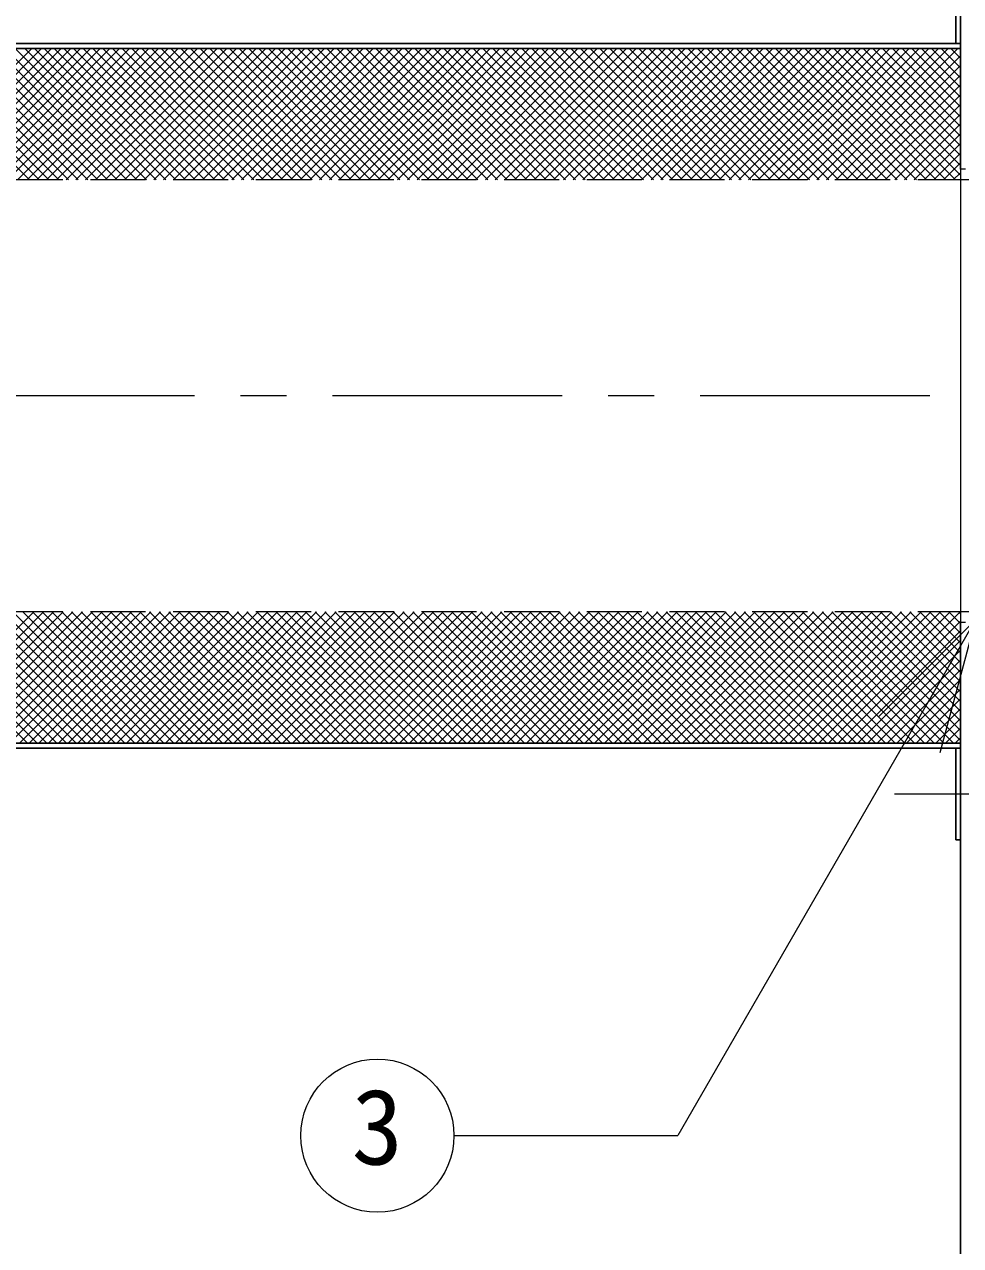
# Model space of a CAD drawing. Units: millimetres at full size, sheet at 1:15; details may follow other scales. Extents: x -3171 to 2904, y -2098 to 2117.
# Drawn here: x -2160.9 to -1855.4, y -987.9 to -589.2 of the extents above; entities that cross this region are included whole.
import ezdxf
from ezdxf.enums import TextEntityAlignment as Align

# ---------------------------------------------------------------- set-up
doc = ezdxf.new("R2010")
doc.units = ezdxf.units.MM
doc.header["$LTSCALE"] = 15
doc.linetypes.add('CHAIN1', pattern=[8, 5, -1, 1, -1])
doc.linetypes.add('DASHED1', pattern=[1.8, 1.2, -0.6])
doc.layers.add('0-0_ﾚｲﾔ1', color=4, linetype='Continuous', lineweight=9)
doc.styles.add('ＭＳ ゴシック', font='')
doc.styles.get('ＭＳ ゴシック').set_extended_font_data('MS Gothic')

msp = doc.modelspace()

# ---------------------------------------------------------------- linework, layer by layer
at = {"layer": '0-0_ﾚｲﾔ1', "color": 5, "lineweight": 25}
for p, q in [((-1855.38, -365.85), (-1855.38, -636.45)), ((-1856.98, -565.45), (-1856.98, -595.45)), ((-1855.38, -595.45), (-2455.38, -595.45)), ((-1855.38, -597.05), (-2453.78, -597.05)), ((-1855.38, -1319.65), (-1855.38, -784.45)), ((-1855.38, -823.85), (-2453.78, -823.85)), ((-1855.38, -825.45), (-2455.38, -825.45)), ((-1856.98, -825.45), (-1856.98, -855.45)), ((-1855.38, -855.45), (-1856.98, -855.45))]:
    msp.add_line(p, q, dxfattribs=at)
at = {"layer": '0-0_ﾚｲﾔ1'}
for p, q in [((-2202.19, -597.05), (-2159.29, -639.95)), ((-2201.4, -639.95), (-2158.5, -597.05)), ((-2199, -597.05), (-2156.1, -639.95)), ((-2198.22, -639.95), (-2155.32, -597.05)), ((-2195.82, -597.05), (-2152.92, -639.95)), ((-2195.04, -639.95), (-2152.14, -597.05)), ((-2192.64, -597.05), (-2149.74, -639.95)), ((-2191.86, -639.95), (-2148.96, -597.05)), ((-2189.46, -597.05), (-2146.56, -639.95)), ((-2188.68, -639.95), (-2145.78, -597.05)), ((-2186.28, -597.05), (-2143.38, -639.95)), ((-2185.49, -639.95), (-2142.59, -597.05)), ((-2183.09, -597.05), (-2140.19, -639.95)), ((-2182.31, -639.95), (-2139.41, -597.05)), ((-2179.91, -597.05), (-2137.01, -639.95)), ((-2179.13, -639.95), (-2136.23, -597.05)), ((-2176.73, -597.05), (-2133.83, -639.95)), ((-2175.95, -639.95), (-2133.05, -597.05)), ((-2173.55, -597.05), (-2130.65, -639.95)), ((-2172.77, -639.95), (-2129.87, -597.05)), ((-2170.37, -597.05), (-2127.47, -639.95)), ((-2169.58, -639.95), (-2126.68, -597.05)), ((-2167.18, -597.05), (-2124.28, -639.95)), ((-2166.4, -639.95), (-2123.5, -597.05)), ((-2164, -597.05), (-2121.1, -639.95)), ((-2163.22, -639.95), (-2120.32, -597.05)), ((-2160.82, -597.05), (-2117.92, -639.95)), ((-2160.04, -639.95), (-2117.14, -597.05)), ((-2157.64, -597.05), (-2114.74, -639.95)), ((-2156.86, -639.95), (-2113.96, -597.05)), ((-2154.46, -597.05), (-2111.56, -639.95)), ((-2153.67, -639.95), (-2110.77, -597.05)), ((-2151.27, -597.05), (-2108.37, -639.95)), ((-2150.49, -639.95), (-2107.59, -597.05)), ((-2148.09, -597.05), (-2105.19, -639.95)), ((-2147.31, -639.95), (-2104.41, -597.05)), ((-2144.91, -597.05), (-2102.01, -639.95)), ((-2144.13, -639.95), (-2101.23, -597.05)), ((-2141.73, -597.05), (-2098.83, -639.95)), ((-2140.95, -639.95), (-2098.05, -597.05)), ((-2138.55, -597.05), (-2095.65, -639.95)), ((-2137.76, -639.95), (-2094.86, -597.05)), ((-2135.36, -597.05), (-2092.46, -639.95)), ((-2134.58, -639.95), (-2091.68, -597.05)), ((-2132.18, -597.05), (-2089.28, -639.95)), ((-2131.4, -639.95), (-2088.5, -597.05)), ((-2129, -597.05), (-2086.1, -639.95)), ((-2128.22, -639.95), (-2085.32, -597.05)), ((-2125.82, -597.05), (-2082.92, -639.95)), ((-2125.04, -639.95), (-2082.14, -597.05)), ((-2122.64, -597.05), (-2079.74, -639.95)), ((-2121.85, -639.95), (-2078.95, -597.05)), ((-2119.45, -597.05), (-2076.55, -639.95)), ((-2118.67, -639.95), (-2075.77, -597.05)), ((-2116.27, -597.05), (-2073.37, -639.95)), ((-2115.49, -639.95), (-2072.59, -597.05)), ((-2113.09, -597.05), (-2070.19, -639.95)), ((-2112.31, -639.95), (-2069.41, -597.05)), ((-2109.91, -597.05), (-2067.01, -639.95)), ((-2109.13, -639.95), (-2066.23, -597.05)), ((-2106.73, -597.05), (-2063.83, -639.95)), ((-2105.94, -639.95), (-2063.04, -597.05)), ((-2103.54, -597.05), (-2060.64, -639.95)), ((-2102.76, -639.95), (-2059.86, -597.05)), ((-2100.36, -597.05), (-2057.46, -639.95)), ((-2099.58, -639.95), (-2056.68, -597.05)), ((-2097.18, -597.05), (-2054.28, -639.95)), ((-2096.4, -639.95), (-2053.5, -597.05)), ((-2094, -597.05), (-2051.1, -639.95)), ((-2093.22, -639.95), (-2050.32, -597.05)), ((-2090.82, -597.05), (-2047.92, -639.95)), ((-2090.03, -639.95), (-2047.13, -597.05)), ((-2087.63, -597.05), (-2044.73, -639.95)), ((-2086.85, -639.95), (-2043.95, -597.05)), ((-2084.45, -597.05), (-2041.55, -639.95)), ((-2083.67, -639.95), (-2040.77, -597.05)), ((-2081.27, -597.05), (-2038.37, -639.95)), ((-2080.49, -639.95), (-2037.59, -597.05)), ((-2078.09, -597.05), (-2035.19, -639.95)), ((-2077.31, -639.95), (-2034.41, -597.05)), ((-2074.91, -597.05), (-2032.01, -639.95)), ((-2074.12, -639.95), (-2031.22, -597.05)), ((-2071.72, -597.05), (-2028.82, -639.95)), ((-2070.94, -639.95), (-2028.04, -597.05)), ((-2068.54, -597.05), (-2025.64, -639.95)), ((-2067.76, -639.95), (-2024.86, -597.05)), ((-2065.36, -597.05), (-2022.46, -639.95)), ((-2064.58, -639.95), (-2021.68, -597.05)), ((-2062.18, -597.05), (-2019.28, -639.95)), ((-2061.4, -639.95), (-2018.5, -597.05)), ((-2059, -597.05), (-2016.1, -639.95)), ((-2058.22, -639.95), (-2015.32, -597.05)), ((-2055.81, -597.05), (-2012.91, -639.95)), ((-2055.03, -639.95), (-2012.13, -597.05)), ((-2052.63, -597.05), (-2009.73, -639.95)), ((-2051.85, -639.95), (-2008.95, -597.05)), ((-2049.45, -597.05), (-2006.55, -639.95)), ((-2048.67, -639.95), (-2005.77, -597.05)), ((-2046.27, -597.05), (-2003.37, -639.95)), ((-2045.49, -639.95), (-2002.59, -597.05)), ((-2043.09, -597.05), (-2000.19, -639.95)), ((-2042.31, -639.95), (-1999.41, -597.05)), ((-2039.9, -597.05), (-1997, -639.95)), ((-2039.12, -639.95), (-1996.22, -597.05)), ((-2036.72, -597.05), (-1993.82, -639.95)), ((-2035.94, -639.95), (-1993.04, -597.05)), ((-2033.54, -597.05), (-1990.64, -639.95)), ((-2032.76, -639.95), (-1989.86, -597.05)), ((-2030.36, -597.05), (-1987.46, -639.95)), ((-2029.58, -639.95), (-1986.68, -597.05)), ((-2027.18, -597.05), (-1984.28, -639.95)), ((-2026.4, -639.95), (-1983.5, -597.05)), ((-2023.99, -597.05), (-1981.09, -639.95)), ((-2023.21, -639.95), (-1980.31, -597.05)), ((-2020.81, -597.05), (-1977.91, -639.95)), ((-2020.03, -639.95), (-1977.13, -597.05)), ((-2017.63, -597.05), (-1974.73, -639.95)), ((-2016.85, -639.95), (-1973.95, -597.05)), ((-2014.45, -597.05), (-1971.55, -639.95)), ((-2013.67, -639.95), (-1970.77, -597.05)), ((-2011.27, -597.05), (-1968.37, -639.95)), ((-2010.49, -639.95), (-1967.59, -597.05)), ((-2008.08, -597.05), (-1965.18, -639.95)), ((-2007.3, -639.95), (-1964.4, -597.05)), ((-2004.9, -597.05), (-1962, -639.95)), ((-2004.12, -639.95), (-1961.22, -597.05)), ((-2001.72, -597.05), (-1958.82, -639.95)), ((-2000.94, -639.95), (-1958.04, -597.05)), ((-1998.54, -597.05), (-1955.64, -639.95)), ((-1997.76, -639.95), (-1954.86, -597.05)), ((-1995.36, -597.05), (-1952.46, -639.95)), ((-1994.58, -639.95), (-1951.68, -597.05)), ((-1992.17, -597.05), (-1949.27, -639.95)), ((-1991.39, -639.95), (-1948.49, -597.05)), ((-1988.99, -597.05), (-1946.09, -639.95)), ((-1988.21, -639.95), (-1945.31, -597.05)), ((-1985.81, -597.05), (-1942.91, -639.95)), ((-1985.03, -639.95), (-1942.13, -597.05)), ((-1982.63, -597.05), (-1939.73, -639.95)), ((-1981.85, -639.95), (-1938.95, -597.05)), ((-1979.45, -597.05), (-1936.55, -639.95)), ((-1978.67, -639.95), (-1935.77, -597.05)), ((-1976.26, -597.05), (-1933.36, -639.95)), ((-1975.48, -639.95), (-1932.58, -597.05)), ((-1973.08, -597.05), (-1930.18, -639.95)), ((-1972.3, -639.95), (-1929.4, -597.05)), ((-1969.9, -597.05), (-1927, -639.95)), ((-1969.12, -639.95), (-1926.22, -597.05)), ((-1966.72, -597.05), (-1923.82, -639.95)), ((-1965.94, -639.95), (-1923.04, -597.05)), ((-1963.54, -597.05), (-1920.64, -639.95)), ((-1962.76, -639.95), (-1919.86, -597.05)), ((-1960.36, -597.05), (-1917.46, -639.95)), ((-1959.57, -639.95), (-1916.67, -597.05)), ((-1957.17, -597.05), (-1914.27, -639.95)), ((-1956.39, -639.95), (-1913.49, -597.05)), ((-1953.99, -597.05), (-1911.09, -639.95)), ((-1953.21, -639.95), (-1910.31, -597.05)), ((-1950.81, -597.05), (-1907.91, -639.95)), ((-1950.03, -639.95), (-1907.13, -597.05)), ((-1947.63, -597.05), (-1904.73, -639.95)), ((-1946.85, -639.95), (-1903.95, -597.05)), ((-1944.45, -597.05), (-1901.55, -639.95)), ((-1943.66, -639.95), (-1900.76, -597.05)), ((-1941.26, -597.05), (-1898.36, -639.95)), ((-1940.48, -639.95), (-1897.58, -597.05)), ((-1938.08, -597.05), (-1895.18, -639.95)), ((-1937.3, -639.95), (-1894.4, -597.05)), ((-1934.9, -597.05), (-1892, -639.95)), ((-1934.12, -639.95), (-1891.22, -597.05)), ((-1931.72, -597.05), (-1888.82, -639.95)), ((-1930.94, -639.95), (-1888.04, -597.05)), ((-1928.54, -597.05), (-1885.64, -639.95)), ((-1927.75, -639.95), (-1884.85, -597.05)), ((-1925.35, -597.05), (-1882.45, -639.95)), ((-1924.57, -639.95), (-1881.67, -597.05)), ((-1922.17, -597.05), (-1879.27, -639.95)), ((-1921.39, -639.95), (-1878.49, -597.05)), ((-1918.99, -597.05), (-1876.09, -639.95)), ((-1918.21, -639.95), (-1875.31, -597.05)), ((-1915.81, -597.05), (-1872.91, -639.95)), ((-1915.03, -639.95), (-1872.13, -597.05)), ((-1912.63, -597.05), (-1869.73, -639.95)), ((-1911.84, -639.95), (-1868.94, -597.05)), ((-1909.44, -597.05), (-1866.54, -639.95)), ((-1908.66, -639.95), (-1865.76, -597.05)), ((-1906.26, -597.05), (-1863.36, -639.95)), ((-1905.48, -639.95), (-1862.58, -597.05)), ((-1903.08, -597.05), (-1860.18, -639.95)), ((-1902.3, -639.95), (-1859.4, -597.05)), ((-1899.9, -597.05), (-1857, -639.95)), ((-1899.12, -639.95), (-1856.22, -597.05)), ((-1896.72, -597.05), (-1855.38, -638.39)), ((-1893.53, -597.05), (-1855.38, -635.21)), ((-1890.35, -597.05), (-1855.38, -632.02)), ((-1887.17, -597.05), (-1855.38, -628.84)), ((-1883.99, -597.05), (-1855.38, -625.66)), ((-1880.81, -597.05), (-1855.38, -622.48)), ((-1877.62, -597.05), (-1855.38, -619.3)), ((-1874.44, -597.05), (-1855.38, -616.11)), ((-1871.26, -597.05), (-1855.38, -612.93)), ((-1868.08, -597.05), (-1855.38, -609.75)), ((-1864.9, -597.05), (-1855.38, -606.57)), ((-1861.71, -597.05), (-1855.38, -603.39)), ((-1858.53, -597.05), (-1855.38, -600.2)), ((-1895.93, -639.95), (-1855.38, -599.4)), ((-1892.75, -639.95), (-1855.38, -602.59)), ((-1889.57, -639.95), (-1855.38, -605.77)), ((-1886.39, -639.95), (-1855.38, -608.95)), ((-1883.21, -639.95), (-1855.38, -612.13)), ((-1880.02, -639.95), (-1855.38, -615.31)), ((-1876.84, -639.95), (-1855.38, -618.5)), ((-1873.66, -639.95), (-1855.38, -621.68)), ((-1870.48, -639.95), (-1855.38, -624.86)), ((-1867.3, -639.95), (-1855.38, -628.04)), ((-1864.11, -639.95), (-1855.38, -631.22)), ((-1860.93, -639.95), (-1855.38, -634.4)), ((-1857.75, -639.95), (-1855.38, -637.59)), ((-2202.84, -780.95), (-2159.94, -823.85)), ((-2200.75, -823.85), (-2157.85, -780.95)), ((-2199.66, -780.95), (-2156.76, -823.85)), ((-2197.57, -823.85), (-2154.67, -780.95)), ((-2196.48, -780.95), (-2153.58, -823.85)), ((-2194.39, -823.85), (-2151.49, -780.95)), ((-2193.29, -780.95), (-2150.39, -823.85)), ((-2191.2, -823.85), (-2148.3, -780.95)), ((-2190.11, -780.95), (-2147.21, -823.85)), ((-2188.02, -823.85), (-2145.12, -780.95)), ((-2186.93, -780.95), (-2144.03, -823.85)), ((-2184.84, -823.85), (-2141.94, -780.95)), ((-2183.75, -780.95), (-2140.85, -823.85)), ((-2181.66, -823.85), (-2138.76, -780.95)), ((-2180.57, -780.95), (-2137.67, -823.85)), ((-2178.48, -823.85), (-2135.58, -780.95)), ((-2177.38, -780.95), (-2134.48, -823.85)), ((-2175.29, -823.85), (-2132.39, -780.95)), ((-2174.2, -780.95), (-2131.3, -823.85)), ((-2172.11, -823.85), (-2129.21, -780.95)), ((-2171.02, -780.95), (-2128.12, -823.85)), ((-2168.93, -823.85), (-2126.03, -780.95)), ((-2167.84, -780.95), (-2124.94, -823.85)), ((-2165.75, -823.85), (-2122.85, -780.95)), ((-2164.66, -780.95), (-2121.76, -823.85)), ((-2162.57, -823.85), (-2119.67, -780.95)), ((-2161.47, -780.95), (-2118.57, -823.85)), ((-2159.38, -823.85), (-2116.48, -780.95)), ((-2158.29, -780.95), (-2115.39, -823.85)), ((-2156.2, -823.85), (-2113.3, -780.95)), ((-2155.11, -780.95), (-2112.21, -823.85)), ((-2153.02, -823.85), (-2110.12, -780.95)), ((-2151.93, -780.95), (-2109.03, -823.85)), ((-2149.84, -823.85), (-2106.94, -780.95)), ((-2148.75, -780.95), (-2105.85, -823.85)), ((-2146.66, -823.85), (-2103.76, -780.95)), ((-2145.56, -780.95), (-2102.66, -823.85)), ((-2143.47, -823.85), (-2100.57, -780.95)), ((-2142.38, -780.95), (-2099.48, -823.85)), ((-2140.29, -823.85), (-2097.39, -780.95)), ((-2139.2, -780.95), (-2096.3, -823.85)), ((-2137.11, -823.85), (-2094.21, -780.95)), ((-2136.02, -780.95), (-2093.12, -823.85)), ((-2133.93, -823.85), (-2091.03, -780.95)), ((-2132.84, -780.95), (-2089.94, -823.85)), ((-2130.75, -823.85), (-2087.85, -780.95)), ((-2129.65, -780.95), (-2086.75, -823.85)), ((-2127.56, -823.85), (-2084.66, -780.95)), ((-2126.47, -780.95), (-2083.57, -823.85)), ((-2124.38, -823.85), (-2081.48, -780.95)), ((-2123.29, -780.95), (-2080.39, -823.85)), ((-2121.2, -823.85), (-2078.3, -780.95)), ((-2120.11, -780.95), (-2077.21, -823.85)), ((-2118.02, -823.85), (-2075.12, -780.95)), ((-2116.93, -780.95), (-2074.03, -823.85)), ((-2114.84, -823.85), (-2071.94, -780.95)), ((-2113.74, -780.95), (-2070.84, -823.85)), ((-2111.65, -823.85), (-2068.75, -780.95)), ((-2110.56, -780.95), (-2067.66, -823.85)), ((-2108.47, -823.85), (-2065.57, -780.95)), ((-2107.38, -780.95), (-2064.48, -823.85)), ((-2105.29, -823.85), (-2062.39, -780.95)), ((-2104.2, -780.95), (-2061.3, -823.85)), ((-2102.11, -823.85), (-2059.21, -780.95)), ((-2101.02, -780.95), (-2058.12, -823.85)), ((-2098.93, -823.85), (-2056.03, -780.95)), ((-2097.84, -780.95), (-2054.94, -823.85)), ((-2095.74, -823.85), (-2052.84, -780.95)), ((-2094.65, -780.95), (-2051.75, -823.85)), ((-2092.56, -823.85), (-2049.66, -780.95)), ((-2091.47, -780.95), (-2048.57, -823.85)), ((-2089.38, -823.85), (-2046.48, -780.95)), ((-2088.29, -780.95), (-2045.39, -823.85)), ((-2086.2, -823.85), (-2043.3, -780.95)), ((-2085.11, -780.95), (-2042.21, -823.85)), ((-2083.02, -823.85), (-2040.12, -780.95)), ((-2081.93, -780.95), (-2039.03, -823.85)), ((-2079.83, -823.85), (-2036.93, -780.95)), ((-2078.74, -780.95), (-2035.84, -823.85)), ((-2076.65, -823.85), (-2033.75, -780.95)), ((-2075.56, -780.95), (-2032.66, -823.85)), ((-2073.47, -823.85), (-2030.57, -780.95)), ((-2072.38, -780.95), (-2029.48, -823.85)), ((-2070.29, -823.85), (-2027.39, -780.95)), ((-2069.2, -780.95), (-2026.3, -823.85)), ((-2067.11, -823.85), (-2024.21, -780.95)), ((-2066.02, -780.95), (-2023.12, -823.85)), ((-2063.92, -823.85), (-2021.02, -780.95)), ((-2062.83, -780.95), (-2019.93, -823.85)), ((-2060.74, -823.85), (-2017.84, -780.95)), ((-2059.65, -780.95), (-2016.75, -823.85)), ((-2057.56, -823.85), (-2014.66, -780.95)), ((-2056.47, -780.95), (-2013.57, -823.85)), ((-2054.38, -823.85), (-2011.48, -780.95)), ((-2053.29, -780.95), (-2010.39, -823.85)), ((-2051.2, -823.85), (-2008.3, -780.95)), ((-2050.11, -780.95), (-2007.21, -823.85)), ((-2048.01, -823.85), (-2005.11, -780.95)), ((-2046.92, -780.95), (-2004.02, -823.85)), ((-2044.83, -823.85), (-2001.93, -780.95)), ((-2043.74, -780.95), (-2000.84, -823.85)), ((-2041.65, -823.85), (-1998.75, -780.95)), ((-2040.56, -780.95), (-1997.66, -823.85)), ((-2038.47, -823.85), (-1995.57, -780.95)), ((-2037.38, -780.95), (-1994.48, -823.85)), ((-2035.29, -823.85), (-1992.39, -780.95)), ((-2034.2, -780.95), (-1991.3, -823.85)), ((-2032.1, -823.85), (-1989.2, -780.95)), ((-2031.01, -780.95), (-1988.11, -823.85)), ((-2028.92, -823.85), (-1986.02, -780.95)), ((-2027.83, -780.95), (-1984.93, -823.85)), ((-2025.74, -823.85), (-1982.84, -780.95)), ((-2024.65, -780.95), (-1981.75, -823.85)), ((-2022.56, -823.85), (-1979.66, -780.95)), ((-2021.47, -780.95), (-1978.57, -823.85)), ((-2019.38, -823.85), (-1976.48, -780.95)), ((-2018.29, -780.95), (-1975.39, -823.85)), ((-2016.19, -823.85), (-1973.29, -780.95)), ((-2015.1, -780.95), (-1972.2, -823.85)), ((-2013.01, -823.85), (-1970.11, -780.95)), ((-2011.92, -780.95), (-1969.02, -823.85)), ((-2009.83, -823.85), (-1966.93, -780.95)), ((-2008.74, -780.95), (-1965.84, -823.85)), ((-2006.65, -823.85), (-1963.75, -780.95)), ((-2005.56, -780.95), (-1962.66, -823.85)), ((-2003.47, -823.85), (-1960.57, -780.95)), ((-2002.38, -780.95), (-1959.48, -823.85)), ((-2000.28, -823.85), (-1957.38, -780.95)), ((-1999.19, -780.95), (-1956.29, -823.85)), ((-1997.1, -823.85), (-1954.2, -780.95)), ((-1996.01, -780.95), (-1953.11, -823.85)), ((-1993.92, -823.85), (-1951.02, -780.95)), ((-1992.83, -780.95), (-1949.93, -823.85)), ((-1990.74, -823.85), (-1947.84, -780.95)), ((-1989.65, -780.95), (-1946.75, -823.85)), ((-1987.56, -823.85), (-1944.66, -780.95)), ((-1986.47, -780.95), (-1943.57, -823.85)), ((-1984.37, -823.85), (-1941.47, -780.95)), ((-1983.28, -780.95), (-1940.38, -823.85)), ((-1981.19, -823.85), (-1938.29, -780.95)), ((-1980.1, -780.95), (-1937.2, -823.85)), ((-1978.01, -823.85), (-1935.11, -780.95)), ((-1976.92, -780.95), (-1934.02, -823.85)), ((-1974.83, -823.85), (-1931.93, -780.95)), ((-1973.74, -780.95), (-1930.84, -823.85)), ((-1971.65, -823.85), (-1928.75, -780.95)), ((-1970.56, -780.95), (-1927.66, -823.85)), ((-1968.46, -823.85), (-1925.56, -780.95)), ((-1967.37, -780.95), (-1924.47, -823.85)), ((-1965.28, -823.85), (-1922.38, -780.95)), ((-1964.19, -780.95), (-1921.29, -823.85)), ((-1962.1, -823.85), (-1919.2, -780.95)), ((-1961.01, -780.95), (-1918.11, -823.85)), ((-1958.92, -823.85), (-1916.02, -780.95)), ((-1957.83, -780.95), (-1914.93, -823.85)), ((-1955.74, -823.85), (-1912.84, -780.95)), ((-1954.65, -780.95), (-1911.75, -823.85)), ((-1952.55, -823.85), (-1909.65, -780.95)), ((-1951.46, -780.95), (-1908.56, -823.85)), ((-1949.37, -823.85), (-1906.47, -780.95)), ((-1948.28, -780.95), (-1905.38, -823.85)), ((-1946.19, -823.85), (-1903.29, -780.95)), ((-1945.1, -780.95), (-1902.2, -823.85)), ((-1943.01, -823.85), (-1900.11, -780.95)), ((-1941.92, -780.95), (-1899.02, -823.85)), ((-1939.83, -823.85), (-1896.93, -780.95)), ((-1938.74, -780.95), (-1895.84, -823.85)), ((-1936.64, -823.85), (-1893.74, -780.95)), ((-1935.55, -780.95), (-1892.65, -823.85)), ((-1933.46, -823.85), (-1890.56, -780.95)), ((-1932.37, -780.95), (-1889.47, -823.85)), ((-1930.28, -823.85), (-1887.38, -780.95)), ((-1929.19, -780.95), (-1886.29, -823.85)), ((-1927.1, -823.85), (-1884.2, -780.95)), ((-1926.01, -780.95), (-1883.11, -823.85)), ((-1923.92, -823.85), (-1881.02, -780.95)), ((-1922.83, -780.95), (-1879.93, -823.85)), ((-1920.74, -823.85), (-1877.84, -780.95)), ((-1919.64, -780.95), (-1876.74, -823.85)), ((-1917.55, -823.85), (-1874.65, -780.95)), ((-1916.46, -780.95), (-1873.56, -823.85)), ((-1914.37, -823.85), (-1871.47, -780.95)), ((-1913.28, -780.95), (-1870.38, -823.85)), ((-1911.19, -823.85), (-1868.29, -780.95)), ((-1910.1, -780.95), (-1867.2, -823.85)), ((-1908.01, -823.85), (-1865.11, -780.95)), ((-1906.92, -780.95), (-1864.02, -823.85)), ((-1904.83, -823.85), (-1861.93, -780.95)), ((-1903.73, -780.95), (-1860.83, -823.85)), ((-1901.64, -823.85), (-1858.74, -780.95)), ((-1900.55, -780.95), (-1857.65, -823.85)), ((-1898.46, -823.85), (-1855.56, -780.95)), ((-1897.37, -780.95), (-1855.38, -822.94)), ((-1894.19, -780.95), (-1855.38, -819.76)), ((-1891.01, -780.95), (-1855.38, -816.58)), ((-1887.82, -780.95), (-1855.38, -813.4)), ((-1884.64, -780.95), (-1855.38, -810.21)), ((-1881.46, -780.95), (-1855.38, -807.03)), ((-1878.28, -780.95), (-1855.38, -803.85)), ((-1875.1, -780.95), (-1855.38, -800.67)), ((-1871.91, -780.95), (-1855.38, -797.49)), ((-1868.73, -780.95), (-1855.38, -794.3)), ((-1865.55, -780.95), (-1855.38, -791.12)), ((-1862.37, -780.95), (-1855.38, -787.94)), ((-1859.19, -780.95), (-1855.38, -784.76)), ((-1856, -780.95), (-1855.38, -781.58)), ((-1895.28, -823.85), (-1855.38, -783.96)), ((-1892.1, -823.85), (-1855.38, -787.14)), ((-1888.92, -823.85), (-1855.38, -790.32)), ((-1885.73, -823.85), (-1855.38, -793.5)), ((-1882.55, -823.85), (-1855.38, -796.69)), ((-1879.37, -823.85), (-1855.38, -799.87)), ((-1876.19, -823.85), (-1855.38, -803.05)), ((-1873.01, -823.85), (-1855.38, -806.23)), ((-1869.82, -823.85), (-1855.38, -809.41)), ((-1866.64, -823.85), (-1855.38, -812.6)), ((-1863.46, -823.85), (-1855.38, -815.78)), ((-1860.28, -823.85), (-1855.38, -818.96)), ((-1857.1, -823.85), (-1855.38, -822.14))]:
    msp.add_line(p, q, dxfattribs=at)
at = {"layer": '0-0_ﾚｲﾔ1', "color": 7, "lineweight": 18}
for p, q in [((-1853.78, -636.45), (-1855.38, -636.45)), ((-1855.38, -636.45), (-1855.38, -784.45)), ((-1850.46, -783.58), (-1947.69, -951.99)), ((-1850.46, -783.58), (-1882.28, -815.4)), ((-1850.46, -783.58), (-1862.1, -827.05)), ((-1853.78, -784.45), (-1855.38, -784.45)), ((-2020.72, -951.99), (-1947.69, -951.99))]:
    msp.add_line(p, q, dxfattribs=at)
at = {"layer": '0-0_ﾚｲﾔ1', "linetype": 'DASHED1'}
for p, q in [((-1851.38, -639.95), (-2505.38, -639.95)), ((-1851.38, -780.95), (-2505.38, -780.95))]:
    msp.add_line(p, q, dxfattribs=at)
at = {"layer": '0-0_ﾚｲﾔ1', "linetype": 'CHAIN1'}
for p, q in [((-1745.38, -710.45), (-2725.38, -710.45)), ((-1833.78, -840.45), (-1876.98, -840.45))]:
    msp.add_line(p, q, dxfattribs=at)
at = {"layer": '0-0_ﾚｲﾔ1', "color": 7, "lineweight": 18}
msp.add_circle((-2045.72, -951.99), 25, dxfattribs=at)

# ---------------------------------------------------------------- texts
at = {"layer": '0-0_ﾚｲﾔ1', "color": 7, "style": 'ＭＳ ゴシック'}
msp.add_text('3', height=24.74, dxfattribs=at).set_placement((-2054.16, -968.86), align=Align.BOTTOM_LEFT)

doc.saveas('drawing.dxf')
